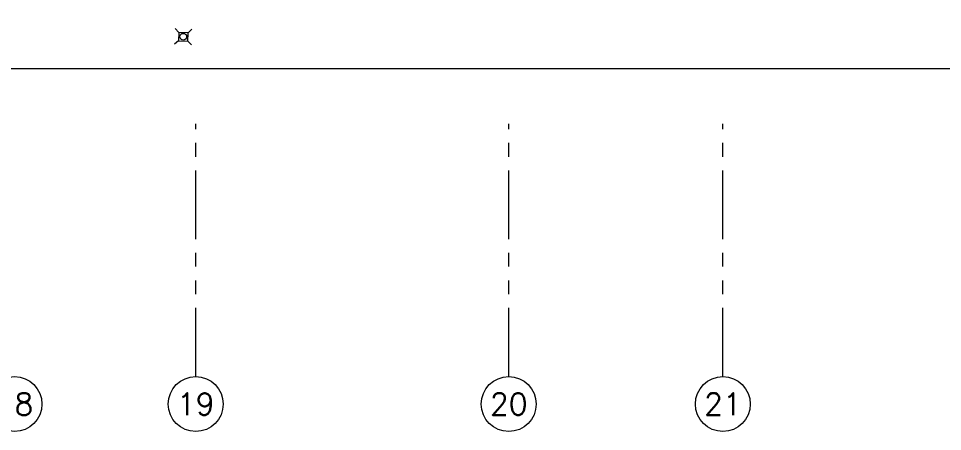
# Model space of a CAD drawing. Header units: millimetres. Extents: x 3765 to 3833, y 1327 to 1657.
# Drawn here: x 3808.13 to 3816.55, y 1378.44 to 1382.2 of the extents above; entities that cross this region are included whole.
import ezdxf
from ezdxf.enums import TextEntityAlignment as Align

# ---------------------------------------------------------------- set-up
doc = ezdxf.new("R2010")
doc.units = ezdxf.units.MM
doc.linetypes.add('PHANTOM', pattern=[63.5, 31.75, -6.35, 6.35, -6.35, 6.35, -6.35])
doc.linetypes.add('PHANTOM2', pattern=[1.25, 0.625, -0.125, 0.125, -0.125, 0.125, -0.125])
doc.layers.get('0').update_dxf_attribs({"color": 251, "lineweight": 9})
for name, color, linetype, lineweight in [('A-EJES', 251, 'PHANTOM', 13), ('A-LINEAS', 251, 'Continuous', 13), ('A_30_DispositivosSanit', 251, 'Continuous', 13)]:
    doc.layers.add(name, color=color, linetype=linetype, lineweight=lineweight)
doc.styles.add('ROMANS', font='romans.shx', dxfattribs={"width": 0.8})

# ---------------------------------------------------------------- blocks, each defined once
blk = doc.blocks.new('TC_P11')
at = {"layer": 'A-LINEAS'}
blk.add_lwpolyline([(48.7, -50), (48.7, -52.7999), (34.95, -52.8), (34.95, -52.325)], dxfattribs=at)
blk = doc.blocks.new('Ejes_Torre C')
at = {"layer": 'A-EJES', "linetype": 'PHANTOM2'}
for points in [[(41.275, -2.7999), (41.275, -0.4999)], [(44.125, -2.8), (44.125, -0.5)], [(46.075, -2.8), (46.075, -0.5)]]:
    blk.add_lwpolyline(points, dxfattribs=at)
at = {"layer": 'A-EJES', "linetype": 'Continuous'}
for centre in [(39.625, -3.05), (41.275, -3.05), (44.125, -3.05), (46.075, -3.05)]:
    blk.add_circle(centre, 0.25, dxfattribs=at)
at = {"layer": 'A-EJES', "linetype": 'Continuous', "style": 'ROMANS'}
for s, p in [('18', (39.625, -3.05)), ('19', (41.275, -3.05)), ('20', (44.125, -3.05)), ('21', (46.075, -3.05))]:
    blk.add_text(s, height=0.2, dxfattribs=at).set_placement(p, align=Align.MIDDLE_CENTER)
blk = doc.blocks.new('0-sumidero')
for p, q in [((-0.0421, 0.0382), (-0.0763, 0.0724)), ((0.0435, 0.0382), (-0.0421, 0.0382)), ((-0.0421, 0.0382), (-0.0421, -0.0369)), ((0.0435, 0.0382), (0.0777, 0.0724)), ((0.0435, -0.0369), (0.0435, 0.0382)), ((-0.0421, -0.0369), (-0.0763, -0.0711)), ((-0.0421, -0.0369), (0.0435, -0.0369)), ((0.0435, -0.0369), (0.0777, -0.0711))]:
    blk.add_line(p, q)
blk.add_circle((0, 0), 0.0303)
blk = doc.blocks.new('sum')
at = {"layer": 'A_30_DispositivosSanit', "rotation": 45.00000007321594}
blk.add_blockref('0-sumidero', (0, 0), dxfattribs=at)
blk = doc.blocks.new('IS-pluviales_26.03.2025')
at = {"layer": 'A_30_DispositivosSanit', "rotation": 132.7190348752735}
blk.add_blockref('sum', (-7.5374, -113.5084, 0), dxfattribs=at)

msp = doc.modelspace()

# ---------------------------------------------------------------- block references
msp.add_blockref('TC_P11', (3768.4721, 1434.5379))

# ---------------------------------------------------------------- next in the draw order: block references
at = {"layer": 'A-EJES'}
msp.add_blockref('Ejes_Torre C', (3768.4721, 1381.7376), dxfattribs=at)
at = {"layer": 'A_30_DispositivosSanit'}
msp.add_blockref('IS-pluviales_26.03.2025', (3817.1711, 1495.5383, 0), dxfattribs=at)

doc.saveas('drawing.dxf')
